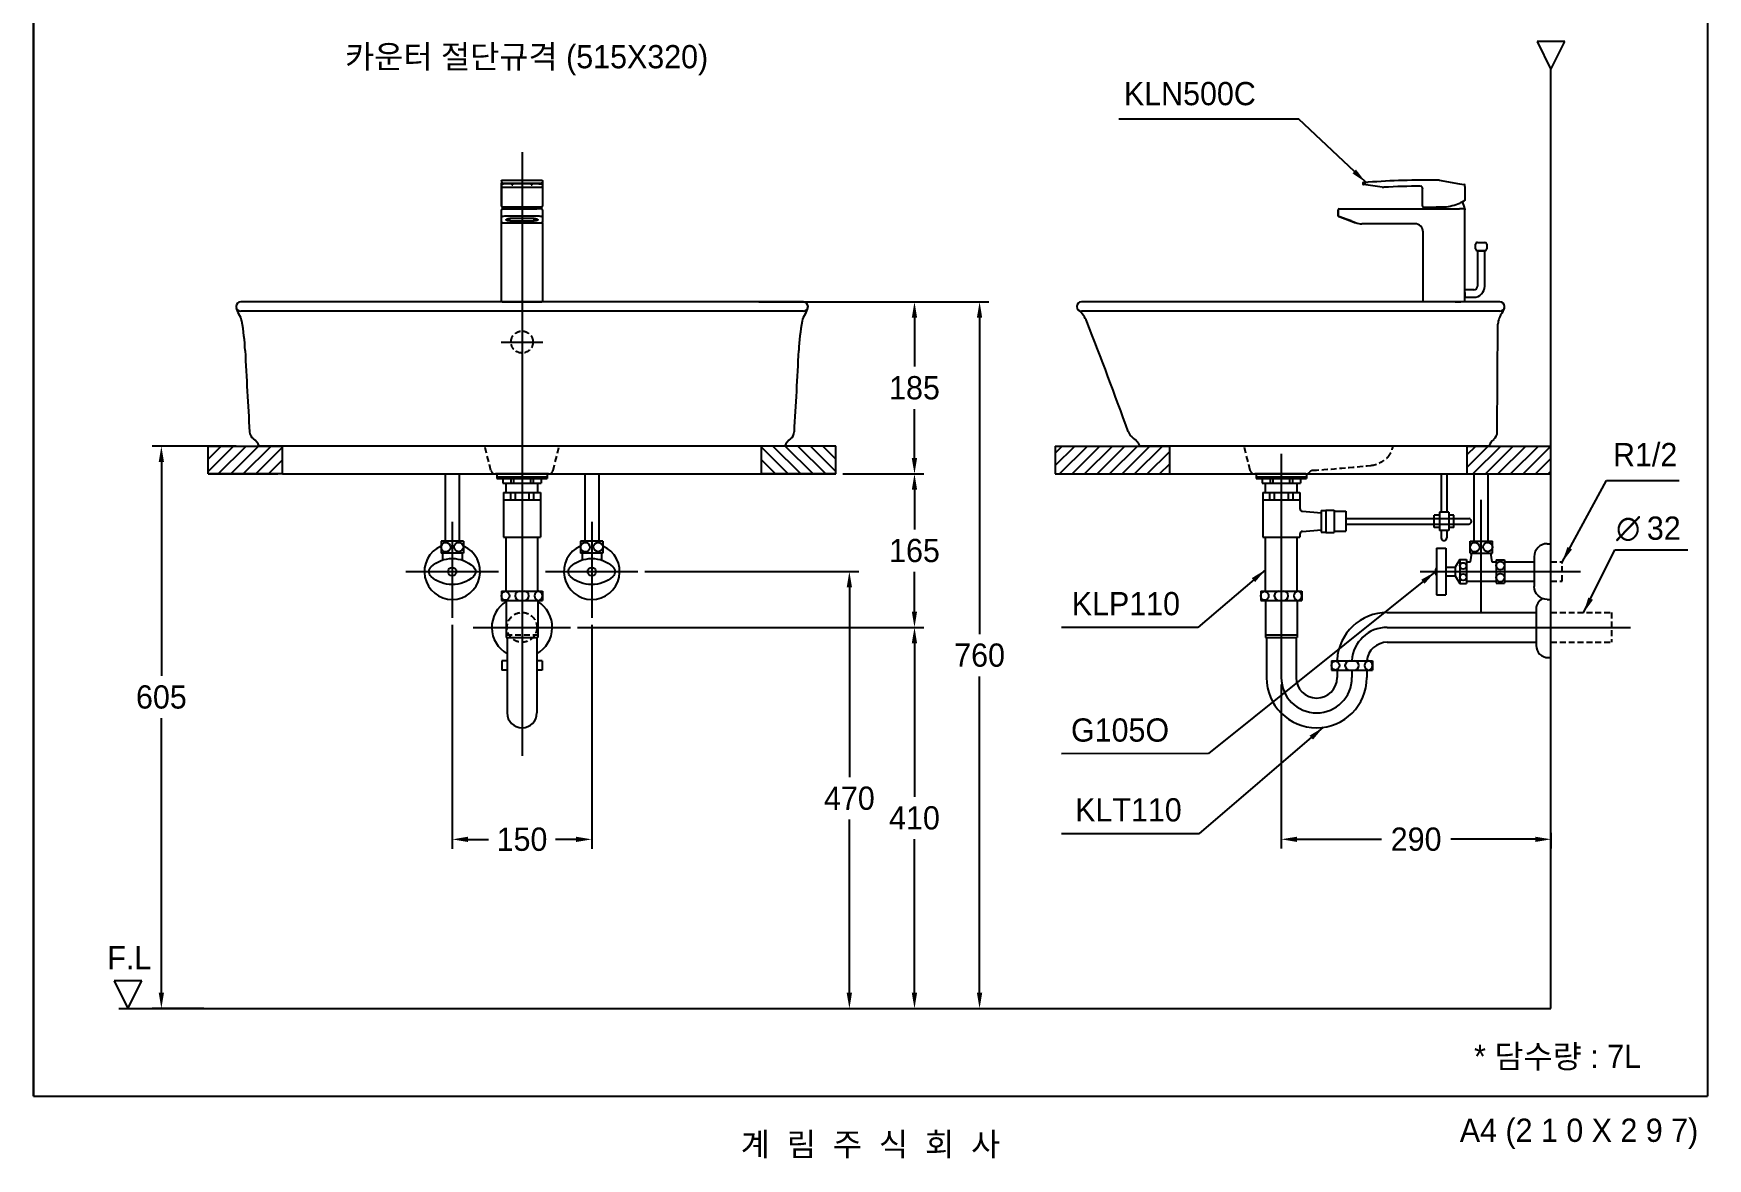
# Model space of a CAD drawing. Header units: millimetres. Extents: x 0 to 1800, y -67 to 2530.
# Drawn here: x 0 to 1800, y -67 to 1143 of the extents above; entities that cross this region are included whole.
import ezdxf
from ezdxf.enums import TextEntityAlignment as Align
from ezdxf.lldxf.tags import DXFTag

# ---------------------------------------------------------------- set-up
doc = ezdxf.new("R2010")
doc.units = ezdxf.units.MM
doc.linetypes.add('DASHED2', pattern=[9.525, 6.35, -3.175])
for name, color, linetype in [('TEXT', 7, 'Continuous'), ('내부선 및 부속', 4, 'Continuous'), ('도각라인', 7, 'Continuous'), ('외형선', 3, 'Continuous'), ('점선', 6, 'DASHED2'), ('중심선', 1, 'DASHED'), ('치수선', 7, 'Continuous')]:
    doc.layers.add(name, color=color, linetype=linetype)
doc.styles.add('140911', font='HBATANG.TTF', dxfattribs={"height": 23})
doc.styles.add('____', font='')
doc.styles.add('타이틀', font='H2GTRM.TTF', dxfattribs={"height": 25})
doc.styles.get('____').set_extended_font_data('굴림')
tags = doc.linetypes.add('DASHDOT', pattern=[70, 31, -13, 13, -13]).pattern_tags.tags
tags[10:11] = [DXFTag(74, 4), DXFTag(75, 0), DXFTag(340, '0'), DXFTag(46, 0.0), DXFTag(50, 0.0), DXFTag(44, 0.0), DXFTag(45, 0.0)]
tags[8:9] = [DXFTag(74, 4), DXFTag(75, 0), DXFTag(340, '0'), DXFTag(46, 0.0), DXFTag(50, 0.0), DXFTag(44, 0.0), DXFTag(45, 0.0)]
tags[6:7] = [DXFTag(74, 4), DXFTag(75, 0), DXFTag(340, '0'), DXFTag(46, 0.0), DXFTag(50, 0.0), DXFTag(44, 0.0), DXFTag(45, 0.0)]
tags[4:5] = [DXFTag(74, 4), DXFTag(75, 0), DXFTag(340, '0'), DXFTag(46, 0.0), DXFTag(50, 0.0), DXFTag(44, 0.0), DXFTag(45, 0.0)]
tags = doc.linetypes.add('DASHED', pattern=[25.72, 12.86, -12.86]).pattern_tags.tags
tags[6:7] = [DXFTag(74, 4), DXFTag(75, 0), DXFTag(340, '0'), DXFTag(46, 0.0), DXFTag(50, 0.0), DXFTag(44, 0.0), DXFTag(45, 0.0)]
tags[4:5] = [DXFTag(74, 4), DXFTag(75, 0), DXFTag(340, '0'), DXFTag(46, 0.0), DXFTag(50, 0.0), DXFTag(44, 0.0), DXFTag(45, 0.0)]
doc.dimstyles.new('MSADIM', dxfattribs={"dimtxt": 33, "dimasz": 17, "dimexe": 10, "dimexo": 7.5, "dimgap": 10, "dimtad": 0, "dimtih": 1, "dimtoh": 1, "dimdec": 0, "dimzin": 1, "dimdsep": 46, "dimtxsty": '____', "dimcen": 11.25, "dimadec": 0, "dimazin": 0, "dimtfac": 1, "dimtdec": 0, "dimtix": 1, "dimtmove": 0, "dimatfit": 3, "dimfxl": 1, "dimtolj": 1, "dimtzin": 1, "dimarcsym": 0})

# ---------------------------------------------------------------- blocks, each defined once
blk = doc.blocks.new('*D74')
at = {"layer": '치수선', "color": 0, "linetype": 'Continuous', "lineweight": -2, "transparency": 16777216}
for p, q in [((217.8, 699.3), (127.5, 699.3)), ((137.5, 682.3), (137.5, 452.1)), ((137.5, 111.3), (137.5, 406.5)), ((183.3, 94.3), (127.5, 94.3))]:
    blk.add_line(p, q, dxfattribs=at)
at = {"layer": '치수선', "color": 0, "linetype": 'Continuous', "transparency": 16777216}
for points in [[(134.7, 682.3), (140.3, 682.3), (137.5, 699.3)], [(134.7, 111.3), (140.3, 111.3), (137.5, 94.3)]]:
    blk.add_solid(points, dxfattribs=at)
at = {"layer": '치수선', "color": 0, "linetype": 'Continuous', "transparency": 16777216, "insert": (137.5, 429.3), "char_height": 25, "attachment_point": 5, "style": '____'}
blk.add_mtext('\\A1;605', dxfattribs=at)
blk = doc.blocks.new('*D75')
at = {"layer": '치수선', "color": 0, "linetype": 'Continuous', "lineweight": -2, "transparency": 16777216}
for p, q in [((779.9, 854.3), (957.3, 854.3)), ((947.3, 837.3), (947.3, 784.7)), ((947.3, 686.3), (947.3, 739)), ((870.3, 669.3), (957.3, 669.3))]:
    blk.add_line(p, q, dxfattribs=at)
at = {"layer": '치수선', "color": 0, "linetype": 'Continuous', "transparency": 16777216}
for points in [[(944.4, 837.3), (950.1, 837.3), (947.3, 854.3)], [(944.4, 686.3), (950.1, 686.3), (947.3, 669.3)]]:
    blk.add_solid(points, dxfattribs=at)
at = {"layer": '치수선', "color": 0, "linetype": 'Continuous', "transparency": 16777216, "insert": (947.3, 761.8), "char_height": 25, "attachment_point": 5, "style": '____'}
blk.add_mtext('\\A1;185', dxfattribs=at)
blk = doc.blocks.new('*D76')
at = {"layer": '치수선', "color": 0, "linetype": 'Continuous', "lineweight": -2, "transparency": 16777216}
for p, q in [((779.9, 854.3), (1027.3, 854.3)), ((1017.3, 837.3), (1017.3, 497.1)), ((1017.3, 111.3), (1017.3, 451.5)), ((954.8, 94.3), (1027.3, 94.3))]:
    blk.add_line(p, q, dxfattribs=at)
at = {"layer": '치수선', "color": 0, "linetype": 'Continuous', "transparency": 16777216}
for points in [[(1014.4, 837.3), (1020.1, 837.3), (1017.3, 854.3)], [(1014.4, 111.3), (1020.1, 111.3), (1017.3, 94.3)]]:
    blk.add_solid(points, dxfattribs=at)
at = {"layer": '치수선', "color": 0, "linetype": 'Continuous', "transparency": 16777216, "insert": (1017.3, 474.3), "char_height": 25, "attachment_point": 5, "style": '____'}
blk.add_mtext('\\A1;760', dxfattribs=at)
blk = doc.blocks.new('*D77')
at = {"layer": '치수선', "color": 0, "linetype": 'Continuous', "lineweight": -2, "transparency": 16777216}
for p, q in [((870.3, 669.3), (957.3, 669.3)), ((947.3, 652.3), (947.3, 609.7)), ((947.3, 521.3), (947.3, 564)), ((584.8, 504.3), (957.3, 504.3))]:
    blk.add_line(p, q, dxfattribs=at)
at = {"layer": '치수선', "color": 0, "linetype": 'Continuous', "transparency": 16777216}
for points in [[(944.4, 652.3), (950.1, 652.3), (947.3, 669.3)], [(944.4, 521.3), (950.1, 521.3), (947.3, 504.3)]]:
    blk.add_solid(points, dxfattribs=at)
at = {"layer": '치수선', "color": 0, "linetype": 'Continuous', "transparency": 16777216, "insert": (947.3, 586.8), "char_height": 25, "attachment_point": 5, "style": '____'}
blk.add_mtext('\\A1;165', dxfattribs=at)
blk = doc.blocks.new('*D78')
at = {"layer": '치수선', "color": 0, "linetype": 'Continuous', "lineweight": -2, "transparency": 16777216}
for p, q in [((584.8, 504.3), (957.3, 504.3)), ((947.3, 487.3), (947.3, 322.2)), ((947.3, 111.3), (947.3, 276.5)), ((888.8, 94.3), (957.3, 94.3))]:
    blk.add_line(p, q, dxfattribs=at)
at = {"layer": '치수선', "color": 0, "linetype": 'Continuous', "transparency": 16777216}
for points in [[(944.4, 487.3), (950.1, 487.3), (947.3, 504.3)], [(944.4, 111.3), (950.1, 111.3), (947.3, 94.3)]]:
    blk.add_solid(points, dxfattribs=at)
at = {"layer": '치수선', "color": 0, "linetype": 'Continuous', "transparency": 16777216, "insert": (947.3, 299.3), "char_height": 25, "attachment_point": 5, "style": '____'}
blk.add_mtext('\\A1;410', dxfattribs=at)
blk = doc.blocks.new('*D79')
at = {"layer": '치수선', "color": 0, "linetype": 'Continuous', "lineweight": -2, "transparency": 16777216}
for p, q in [((657.5, 564.3), (887.3, 564.3)), ((877.3, 547.3), (877.3, 343.3)), ((877.3, 111.3), (877.3, 297.6)), ((792.4, 94.3), (887.3, 94.3))]:
    blk.add_line(p, q, dxfattribs=at)
at = {"layer": '치수선', "color": 0, "linetype": 'Continuous', "transparency": 16777216}
for points in [[(874.4, 547.3), (880.1, 547.3), (877.3, 564.3)], [(874.4, 111.3), (880.1, 111.3), (877.3, 94.3)]]:
    blk.add_solid(points, dxfattribs=at)
at = {"layer": '치수선', "color": 0, "linetype": 'Continuous', "transparency": 16777216, "insert": (877.3, 320.4), "char_height": 25, "attachment_point": 5, "style": '____'}
blk.add_mtext('\\A1;470', dxfattribs=at)
blk = doc.blocks.new('*D80')
at = {"layer": '치수선', "color": 0, "linetype": 'Continuous', "lineweight": -2, "transparency": 16777216}
for p, q in [((450.3, 507.2), (450.3, 266.3)), ((600.3, 507.2), (600.3, 266.3)), ((467.3, 276.3), (489.3, 276.3)), ((583.3, 276.3), (561.2, 276.3))]:
    blk.add_line(p, q, dxfattribs=at)
at = {"layer": '치수선', "color": 0, "linetype": 'Continuous', "transparency": 16777216}
for points in [[(467.3, 279.2), (467.3, 273.5), (450.3, 276.3)], [(583.3, 279.2), (583.3, 273.5), (600.3, 276.3)]]:
    blk.add_solid(points, dxfattribs=at)
at = {"layer": '치수선', "color": 0, "linetype": 'Continuous', "transparency": 16777216, "insert": (525.3, 276.3), "char_height": 25, "attachment_point": 5, "style": '____'}
blk.add_mtext('\\A1;150', dxfattribs=at)
blk = doc.blocks.new('*D81')
at = {"layer": '치수선', "color": 0, "linetype": 'Continuous', "lineweight": -2, "transparency": 16777216}
for p, q in [((1341.7, 442.8), (1341.7, 266.4)), ((1358.7, 276.4), (1449.4, 276.4)), ((1614.7, 276.4), (1524, 276.4)), ((1631.7, 283.3), (1631.7, 266.4))]:
    blk.add_line(p, q, dxfattribs=at)
at = {"layer": '치수선', "color": 0, "linetype": 'Continuous', "transparency": 16777216}
for points in [[(1358.7, 279.2), (1358.7, 273.5), (1341.7, 276.4)], [(1614.7, 279.2), (1614.7, 273.5), (1631.7, 276.4)]]:
    blk.add_solid(points, dxfattribs=at)
at = {"layer": '치수선', "color": 0, "linetype": 'Continuous', "transparency": 16777216, "insert": (1486.7, 276.4), "char_height": 25, "attachment_point": 5, "style": '____'}
blk.add_mtext('\\A1;290', dxfattribs=at)
blk = doc.blocks.new('5123')
at = {"layer": '내부선 및 부속', "linetype": 'Continuous'}
for p, q in [((10597.1, -5876.7), (10677.1, -5876.7)), ((10597.1, -5906.7), (10597.1, -5876.7)), ((10677.1, -5906.7), (10677.1, -5876.7)), ((10597.1, -5906.7), (10672.1, -5906.7)), ((10677.1, -5906.7), (10597.1, -5906.7)), ((10634.6, -5906.7), (10672.1, -5906.7))]:
    blk.add_line(p, q, dxfattribs=at)
at = {"layer": '점선', "linetype": 'Continuous'}
for p, q in [((10597.1, -5877.2), (10597.6, -5876.7)), ((10597.1, -5890.7), (10611, -5876.7)), ((10597.1, -5904.1), (10624.5, -5876.7)), ((10608, -5906.7), (10638, -5876.7)), ((10621.4, -5906.7), (10651.4, -5876.7)), ((10634.9, -5906.7), (10664.9, -5876.7)), ((10648.4, -5906.7), (10677.1, -5878)), ((10661.9, -5906.7), (10677.1, -5891.5))]:
    blk.add_line(p, q, dxfattribs=at)
blk = doc.blocks.new('351')
at = {"layer": '내부선 및 부속', "linetype": 'Continuous'}
for p, q in [((11272.1, -5876.7), (11192.1, -5876.7)), ((11192.1, -5906.7), (11192.1, -5876.7)), ((11272.1, -5906.7), (11272.1, -5876.7)), ((11234.6, -5906.7), (11192.1, -5906.7)), ((11272.1, -5906.7), (11192.1, -5906.7)), ((11192.1, -5906.7), (11272.1, -5906.7))]:
    blk.add_line(p, q, dxfattribs=at)
at = {"layer": '점선', "linetype": 'Continuous'}
for p, q in [((11220.8, -5906.7), (11192.1, -5878)), ((11234.3, -5906.7), (11204.3, -5876.7)), ((11247.7, -5906.7), (11217.7, -5876.7)), ((11261.2, -5906.7), (11231.2, -5876.7)), ((11272.1, -5904.1), (11244.7, -5876.7)), ((11272.1, -5890.7), (11258.1, -5876.7)), ((11272.1, -5877.2), (11271.6, -5876.7)), ((11207.3, -5906.7), (11192.1, -5891.5))]:
    blk.add_line(p, q, dxfattribs=at)
blk = doc.blocks.new('11111')
at = {"layer": '내부선 및 부속', "linetype": 'Continuous'}
for p, q in [((11506, -5876.7), (11629, -5876.7)), ((11506, -5876.7), (11506, -5906.7)), ((11629, -5906.7), (11629, -5876.7)), ((11506, -5906.7), (11629, -5906.7))]:
    blk.add_line(p, q, dxfattribs=at)
at = {"layer": '점선', "linetype": 'Continuous'}
for p, q in [((11506, -5884.3), (11513.5, -5876.7)), ((11506, -5897.7), (11527, -5876.7)), ((11510.5, -5906.7), (11540.5, -5876.7)), ((11524, -5906.7), (11554, -5876.7)), ((11537.4, -5906.7), (11567.4, -5876.7)), ((11550.9, -5906.7), (11580.9, -5876.7)), ((11564.4, -5906.7), (11594.4, -5876.7)), ((11577.8, -5906.7), (11607.8, -5876.7)), ((11591.3, -5906.7), (11621.3, -5876.7)), ((11604.8, -5906.7), (11629, -5882.5)), ((11618.2, -5906.7), (11629, -5896))]:
    blk.add_line(p, q, dxfattribs=at)
blk = doc.blocks.new('512311')
at = {"layer": '내부선 및 부속', "linetype": 'Continuous'}
for p, q in [((11951, -5906.7), (11951, -5876.7)), ((11951, -5876.7), (12041, -5876.7)), ((11951, -5906.7), (12041, -5906.7))]:
    blk.add_line(p, q, dxfattribs=at)
at = {"layer": '점선', "linetype": 'Continuous'}
for p, q in [((11951, -5899.3), (11973.5, -5876.7)), ((11951, -5885.8), (11960.1, -5876.7)), ((11957, -5906.7), (11987, -5876.7)), ((11970.5, -5906.7), (12000.5, -5876.7)), ((11983.9, -5906.7), (12013.9, -5876.7)), ((11997.4, -5906.7), (12027.4, -5876.7)), ((12010.9, -5906.7), (12040.9, -5876.7)), ((12024.4, -5906.7), (12041, -5890.1)), ((12037.8, -5906.7), (12041, -5903.6))]:
    blk.add_line(p, q, dxfattribs=at)

msp = doc.modelspace()

# ---------------------------------------------------------------- linework, layer by layer
msp.add_line((1546.2, 618.3), (1546.2, 618.3))
at = {"layer": '내부선 및 부속', "linetype": 'Continuous'}
for p, q in [((503.3, 984.3), (503.3, 982)), ((503.3, 984.3), (503.3, 984.2)), ((503.3, 984.2), (503.3, 980.3)), ((503.3, 980.8), (503.3, 982)), ((503.3, 978.7), (503.3, 980.8)), ((503.3, 980.3), (503.3, 979.5)), ((503.3, 980), (503.3, 978.7)), ((503.3, 957.3), (503.3, 979.9)), ((503.3, 978.3), (503.3, 979.5)), ((503.3, 978.7), (503.3, 978.7)), ((503.3, 978.3), (503.3, 961.4)), ((504.3, 985.3), (546.3, 985.3)), ((504.3, 977.7), (546.3, 977.7)), ((541.3, 981.7), (509.3, 981.7)), ((509.3, 981.7), (509.3, 981.5)), ((509.3, 981.5), (541.3, 981.5)), ((515.3, 981.1), (514.3, 981.1)), ((514.3, 981.1), (514.3, 980.5)), ((514.3, 980.5), (514.3, 980.2)), ((514.3, 980.2), (515.3, 980.2)), ((515.3, 980.2), (515.3, 981.1)), ((515.3, 980.5), (515.3, 981.1)), ((515.3, 980.2), (515.3, 980.5)), ((535.3, 981.1), (535.3, 980.5)), ((536.3, 981.1), (535.3, 981.1)), ((535.3, 980.5), (535.3, 980.2)), ((535.3, 980.2), (536.3, 980.2)), ((536.3, 980.2), (535.3, 980.2)), ((536.3, 980.5), (536.3, 981.1)), ((536.3, 980.2), (536.3, 981.1)), ((536.3, 980.2), (536.3, 980.5)), ((536.3, 980.2), (536.3, 980.2)), ((541.3, 981.5), (541.3, 981.7)), ((546.3, 977.7), (546.3, 977.7)), ((547.3, 984.3), (547.3, 982)), ((547.3, 982), (547.3, 980.8)), ((547.3, 980.8), (547.3, 978.7)), ((547.3, 980), (547.3, 979.9)), ((547.3, 979.9), (547.3, 957.3)), ((547.3, 978.7), (547.3, 978.7)), ((1429.2, 981.5), (1429.2, 981.7)), ((1429.2, 981.7), (1429.2, 981.5)), ((1435, 979.8), (1430, 980.5)), ((1450.1, 977.7), (1435, 979.8)), ((1493.7, 957.3), (1493.7, 975.9)), ((1511.6, 985.2), (1533.3, 981.3)), ((1533.3, 981.3), (1538.3, 980.5)), ((1539.2, 979.5), (1539.2, 979.3)), ((1539.2, 978.3), (1539.2, 979.3)), ((1539.2, 978.3), (1539.2, 963.9)), ((503.3, 961.4), (503.3, 957.3)), ((504.7, 956.3), (504.3, 956.3)), ((504.3, 954.3), (509.3, 954.3)), ((545.8, 956.3), (504.7, 956.3)), ((509.3, 954.3), (541.3, 954.3)), ((546.3, 954.3), (541.3, 954.3)), ((546.3, 956.3), (545.8, 956.3)), ((1403.9, 954.3), (1408.9, 954.3)), ((1408.9, 954.3), (1533.2, 954.3)), ((1494.7, 956.3), (1508.1, 956.3)), ((1495.2, 956.3), (1499.6, 956.3)), ((1510.2, 956.3), (1508.1, 956.3)), ((1517.2, 956.3), (1510.2, 956.3)), ((1538.2, 954.3), (1533.2, 954.3)), ((1538.2, 954.3), (1539.2, 954.3)), ((1539.2, 954.3), (1539.2, 953.3)), ((503.3, 945.2), (503.3, 953.3)), ((503.3, 854.3), (503.3, 953.3)), ((503.3, 940.5), (503.3, 945.2)), ((503.3, 939.3), (503.3, 940.5)), ((503.3, 854.3), (503.3, 939.3)), ((504.3, 939.5), (546.3, 939.5)), ((509.3, 947), (541.3, 947)), ((538.3, 944), (512.3, 944)), ((512.3, 941.3), (512.3, 944)), ((512.3, 941.3), (538.3, 941.3)), ((538.3, 941.3), (538.3, 944)), ((547.3, 953.3), (547.3, 945.2)), ((547.3, 945.2), (547.3, 940.5)), ((547.3, 939.3), (547.3, 940.5)), ((547.3, 939.3), (547.3, 939.3)), ((547.3, 939.3), (547.3, 854.3)), ((1402.9, 947), (1402.9, 953.3)), ((1402.9, 953.3), (1402.9, 947)), ((1408.6, 944.2), (1403.6, 946.1)), ((1403.6, 946.1), (1408.6, 944.2)), ((1408.6, 944.2), (1421.6, 939.5)), ((1421.6, 939.5), (1408.6, 944.2)), ((1409.2, 944), (1416.7, 941.3)), ((1416.7, 941.3), (1409.2, 944)), ((1485.2, 938.3), (1428.4, 938.3)), ((1539.2, 854.3), (1539.2, 953.3)), ((1494.2, 854.3), (1494.2, 929.3)), ((1552.6, 918.3), (1560.7, 918.3)), ((1550.6, 911.2), (1550.6, 916.3)), ((1556.6, 909.3), (1552.5, 909.3)), ((1552.6, 909.3), (1552.6, 871.3)), ((1552.6, 909.3), (1560.6, 909.3)), ((1558.9, 909.3), (1554.2, 909.3)), ((1560.6, 909.3), (1556.6, 909.3)), ((1560.7, 909.3), (1556.6, 909.3)), ((1560.6, 871.3), (1560.6, 909.3)), ((1562.6, 916.4), (1562.6, 911.2)), ((1539.2, 886.3), (1539.2, 891.3)), ((1539.2, 864.3), (1539.2, 886.3)), ((1548.6, 867.3), (1539.2, 867.3)), ((1539.2, 864.3), (1539.2, 859.3)), ((503.8, 854.3), (546.7, 854.3)), ((1539.2, 854.3), (1494.2, 854.3)), ((1528.6, 854.3), (1531.6, 854.3)), ((1528.6, 854.3), (1534.6, 854.3)), ((1539.2, 859.3), (1548.6, 859.3)), ((267.8, 669.3), (782.8, 669.3)), ((442.8, 669.3), (442.8, 597.1)), ((457.8, 669.3), (457.8, 597.1)), ((498.3, 669.3), (498.3, 664.3)), ((498.3, 666.3), (552.3, 666.3)), ((552.3, 669.3), (552.3, 664.3)), ((592.8, 669.3), (592.8, 597.1)), ((607.8, 669.3), (607.8, 597.1)), ((1221.7, 669.3), (1541.7, 669.3)), ((1314.7, 669.3), (1314.7, 664.3)), ((1314.7, 666.3), (1368.7, 666.3)), ((1368.7, 669.3), (1368.7, 664.3)), ((1513.7, 669.3), (1513.7, 628.3)), ((1519.7, 669.3), (1519.7, 628.3)), ((1549.2, 597.1), (1549.2, 669.3)), ((1564.2, 597.1), (1564.2, 669.3)), ((498.3, 664.3), (552.3, 664.3)), ((504.8, 664.3), (504.8, 659.3)), ((504.8, 659.3), (545.8, 659.3)), ((505.3, 649.3), (505.3, 601.3)), ((505.3, 649.3), (545.3, 649.3)), ((508.3, 649.3), (508.3, 659.3)), ((512.8, 649.3), (512.8, 641.3)), ((513.3, 664.3), (513.3, 659.3)), ((516.3, 664.3), (516.3, 659.3)), ((517.8, 649.3), (517.8, 641.3)), ((532.8, 649.3), (532.8, 641.3)), ((534.3, 664.3), (534.3, 659.3)), ((537.3, 664.3), (537.3, 659.3)), ((537.8, 649.3), (537.8, 641.3)), ((542.3, 649.3), (542.3, 659.3)), ((545.3, 649.3), (545.3, 604.6)), ((545.8, 664.3), (545.8, 659.3)), ((1314.7, 664.3), (1368.7, 664.3)), ((1321.2, 664.3), (1321.2, 659.3)), ((1321.2, 659.3), (1362.2, 659.3)), ((1321.7, 649.3), (1321.7, 601.3)), ((1321.7, 649.3), (1361.7, 649.3)), ((1324.7, 649.3), (1324.7, 659.3)), ((1329.2, 649.3), (1329.2, 641.3)), ((1329.7, 664.3), (1329.7, 659.3)), ((1332.7, 664.3), (1332.7, 659.3)), ((1334.2, 649.3), (1334.2, 641.3)), ((1349.2, 649.3), (1349.2, 641.3)), ((1350.7, 664.3), (1350.7, 659.3)), ((1353.7, 664.3), (1353.7, 659.3)), ((1354.2, 649.3), (1354.2, 641.3)), ((1358.7, 649.3), (1358.7, 659.3)), ((1361.7, 649.3), (1361.7, 632.1)), ((1362.2, 664.3), (1362.2, 659.3)), ((505.3, 641.3), (545.3, 641.3)), ((1321.7, 641.3), (1361.7, 641.3)), ((1389.7, 630.3), (1389.7, 606.3)), ((1389.7, 630.3), (1398.7, 630.3)), ((1398.7, 630.3), (1398.7, 606.3)), ((1364.4, 629.1), (1384.7, 627.3)), ((1384.7, 629.8), (1384.7, 606.8)), ((1384.7, 629.8), (1389.7, 629.8)), ((1398.7, 629.1), (1411.2, 629.1)), ((1411.2, 629.1), (1411.2, 607.6)), ((1411.2, 621.3), (1543.2, 621.3)), ((1411.2, 615.3), (1543.2, 615.3)), ((1506.2, 611.8), (1506.2, 624.8)), ((1511.7, 624.8), (1506.2, 624.8)), ((1521.7, 628.3), (1511.7, 628.3)), ((1511.7, 628.3), (1511.7, 608.3)), ((1521.7, 628.3), (1521.7, 608.3)), ((1527.2, 624.8), (1521.7, 624.8)), ((1527.2, 611.8), (1527.2, 624.8)), ((438.3, 597.1), (438.3, 584.1)), ((462.3, 597.1), (438.3, 597.1)), ((462.3, 597.1), (462.3, 584.1)), ((505.3, 601.3), (545.3, 601.3)), ((508.3, 543.3), (508.3, 601.3)), ((542.3, 543.3), (542.3, 601.3)), ((545.3, 604.6), (545.3, 601.3)), ((588.3, 597.1), (588.3, 584.1)), ((612.3, 597.1), (588.3, 597.1)), ((612.3, 597.1), (612.3, 584.1)), ((1321.7, 601.3), (1361.7, 601.3)), ((1324.7, 543.3), (1324.7, 601.3)), ((1358.7, 543.3), (1358.7, 601.3)), ((1361.7, 604.6), (1361.7, 601.3)), ((1364.4, 607.5), (1384.7, 609.3)), ((1384.7, 606.8), (1389.7, 606.8)), ((1389.7, 606.3), (1398.7, 606.3)), ((1398.7, 607.6), (1411.2, 607.6)), ((1511.7, 611.8), (1506.2, 611.8)), ((1521.7, 608.3), (1511.7, 608.3)), ((1513.7, 608.3), (1513.7, 600.6)), ((1516.7, 597.6), (1516.7, 597.6)), ((1519.7, 608.3), (1519.7, 600.6)), ((1527.2, 611.8), (1521.7, 611.8)), ((1544.7, 597.1), (1568.7, 597.1)), ((1544.7, 584.1), (1544.7, 597.1)), ((1568.7, 584.1), (1568.7, 597.1)), ((1627.7, 594.3), (1631.7, 594.3)), ((462.3, 584.1), (438.3, 584.1)), ((439.8, 584.1), (439.8, 576.6)), ((460.8, 584.1), (460.8, 576.6)), ((612.3, 584.1), (588.3, 584.1)), ((589.8, 584.1), (589.8, 576.6)), ((610.8, 584.1), (610.8, 576.6)), ((1508.7, 589.3), (1508.7, 539.3)), ((1508.7, 589.3), (1518.7, 589.3)), ((1518.7, 589.3), (1518.7, 539.3)), ((1533.7, 577.3), (1528.7, 569.1)), ((1533.7, 577.3), (1540.7, 577.3)), ((1533.7, 577.3), (1533.7, 551.3)), ((1540.7, 577.3), (1540.7, 551.3)), ((1544.7, 584.1), (1568.7, 584.1)), ((1545.2, 574.6), (1546.7, 584.1)), ((1566.7, 584.1), (1568.2, 574.6)), ((1572.7, 576.8), (1572.7, 551.8)), ((1572.7, 576.8), (1581.7, 576.8)), ((1581.7, 576.8), (1581.7, 551.8)), ((1613.7, 580.3), (1613.7, 548.3)), ((1518.7, 569.1), (1528.7, 569.1)), ((1518.7, 559.6), (1528.7, 559.6)), ((1528.7, 569.1), (1528.7, 559.6)), ((1528.7, 559.6), (1533.7, 551.3)), ((1540.7, 574.6), (1545.2, 574.6)), ((1568.2, 574.6), (1572.7, 574.6)), ((1581.7, 574.6), (1613.7, 574.6)), ((503.3, 543.3), (547.3, 543.3)), ((503.3, 543.3), (503.3, 533.3)), ((547.3, 543.3), (547.3, 533.3)), ((1319.7, 543.3), (1363.7, 543.3)), ((1319.7, 543.3), (1319.7, 533.3)), ((1363.7, 543.3), (1363.7, 533.3)), ((1533.7, 551.3), (1540.7, 551.3)), ((1540.7, 554.1), (1572.7, 554.1)), ((1572.7, 551.8), (1581.7, 551.8)), ((1581.7, 554.1), (1613.7, 554.1)), ((503.3, 533.3), (547.3, 533.3)), ((508.3, 533.3), (508.3, 493.3)), ((542.3, 533.3), (542.3, 493.3)), ((1319.7, 533.3), (1363.7, 533.3)), ((1324.7, 533.3), (1324.7, 493.3)), ((1358.7, 533.3), (1358.7, 493.3)), ((1508.7, 539.3), (1518.7, 539.3)), ((1615.7, 523.8), (1615.7, 488.3)), ((1627.7, 534.3), (1631.7, 534.3)), ((1455.6, 520.3), (1615.7, 520.3)), ((508.3, 493.3), (542.3, 493.3)), ((509.3, 493.3), (509.3, 412.3)), ((541.3, 493.3), (541.3, 412.3)), ((1324.7, 496.3), (1358.7, 496.3)), ((1324.7, 493.3), (1358.7, 493.3)), ((1325.7, 493.3), (1325.7, 450.3)), ((1357.7, 493.3), (1357.7, 450.3)), ((1455.6, 488.3), (1615.7, 488.3)), ((1615.7, 488.3), (1615.7, 484.8)), ((503.5, 468.3), (503.5, 458.3)), ((509.3, 468.3), (503.5, 468.3)), ((547, 468.3), (541.3, 468.3)), ((547, 468.3), (547, 458.3)), ((1395.7, 468.3), (1439.7, 468.3)), ((1395.7, 468.3), (1395.7, 458.3)), ((1401.7, 468.3), (1401.7, 469.4)), ((1439.7, 468.3), (1439.7, 458.3)), ((1628.7, 471.8), (1631.7, 471.8)), ((509.3, 458.3), (503.5, 458.3)), ((547, 458.3), (541.3, 458.3)), ((1395.7, 458.3), (1439.7, 458.3)), ((1401.7, 458.3), (1401.7, 450.3)), ((1433.7, 458.3), (1433.7, 450.3))]:
    msp.add_line(p, q, dxfattribs=at)
at = {"layer": '내부선 및 부속', "linetype": 'Continuous', "flags": 128}
for points in [[(427.5, 569.5, -0.388889), (473, 569.5)], [(577.5, 569.5, -0.388889), (623, 569.5)], [(427.5, 559.1, -0.44), (427.5, 569.5)], [(473, 559.1, -0.388889), (427.5, 559.1)], [(473, 569.5, -0.44), (473, 559.1)], [(577.5, 559.1, -0.44), (577.5, 569.5)], [(623, 559.1, -0.388889), (577.5, 559.1)], [(623, 569.5, -0.44), (623, 559.1)], [(507.5, 533.4, -0.859727), (507.5, 543.2)], [(507.5, 543.2, -0.859727), (507.5, 533.4)], [(1323.9, 533.4, -0.859727), (1323.9, 543.2)], [(1323.9, 543.2, -0.859727), (1323.9, 533.4)], [(1627.7, 534.3, -0.414214), (1613.7, 548.3)], [(1399.9, 458.4, -0.859727), (1399.9, 468.2)], [(1399.9, 468.2, -0.859727), (1399.9, 458.4)]]:
    msp.add_lwpolyline(points, format="xyb", dxfattribs=at)
at = {"layer": '내부선 및 부속', "linetype": 'Continuous'}
for centre, radius in [((443.3, 590.5), 5), ((457.2, 590.7), 5), ((593.3, 590.5), 5), ((607.2, 590.7), 5), ((1549.7, 590.5), 5), ((1563.7, 590.7), 5), ((450.3, 564.3), 4.5), ((600.3, 564.3), 4.5), ((1537.2, 570.3), 3.5), ((1537.2, 558.3), 3.5), ((1577.2, 570.8), 4.5), ((1577.2, 557.8), 4.5)]:
    msp.add_circle(centre, radius, dxfattribs=at)
for centre, radius, start, end in [((546.3, 978.7), 1, 270, 0), ((1430.2, 981.5), 1, 202.1993, 262.1993), ((1430.2, 981.5), 1, 202.1993, 262.1993), ((1430.2, 981.5), 1, 202.1993, 262.1993), ((1430.2, 981.5), 1, 202.1993, 262.1993), ((1502.9, -14.7), 1000, 89.5936, 93.8863), ((1451.5, 987.7), 10, 262.1993, 272.9349), ((1502.9, -14.7), 993.6, 90.6538, 92.9349), ((1490.4, 975.8), 3.34, 2.007, 69.3544), ((1509.9, 975.3), 10, 80, 89.5936), ((504.3, 957.3), 1, 180, 270), ((504.3, 953.3), 1, 90, 180), ((504.3, 953.3), 1, 90, 180), ((532.9, 949.2), 27.6, 165.1842, 169.4357), ((518.6, 949.2), 27.6, 10.5643, 14.8158), ((546.3, 957.3), 1, 270, 0), ((546.3, 953.3), 1, 0, 90), ((1403.9, 953.3), 1, 90, 180), ((1403.9, 953.3), 1, 90, 180), ((1494.7, 957.3), 1, 180, 270), ((1526.3, 949.2), 27.6, 165.1842, 169.4357), ((1511.6, 1011.9), 55.8, 275.72, 293.156), ((1512, 949.2), 27.6, 10.5643, 27.3016), ((1428.4, 958.3), 20, 250, 270), ((1428.4, 958.3), 20, 250, 270), ((1485.2, 929.3), 9, 0, 90), ((1552.6, 916.3), 2, 90, 180), ((1560.7, 916.4), 1.92, 0, 90), ((1552.5, 911.2), 1.92, 180, 270), ((1560.7, 911.2), 1.92, 270, 0), ((1548.6, 871.3), 4, 270, 0), ((1548.6, 871.3), 12, 270, 0), ((1364.7, 632.1), 3, 180, 265.0303), ((1543.2, 618.3), 3, 270, 90), ((1364.7, 604.6), 3, 94.9697, 180), ((1516.7, 600.6), 3, 180, 270), ((1516.7, 600.6), 3, 270, 0), ((1627.7, 580.3), 14, 90, 180), ((450.3, 564.3), 30, 113.5781, 66.4217), ((600.3, 564.3), 30, 113.5781, 66.4217), ((1515.1, 564.3), 7.84, 144.9654, 215.0346), ((522.8, 538.3), 5, 90, 270), ((527.8, 538.3), 5, 270, 90), ((543.8, 538.3), 5, 98.6269, 261.3731), ((542.3, 538.3), 5, 278.6269, 81.3731), ((1339.2, 538.3), 5, 90, 270), ((1344.2, 538.3), 5, 270, 90), ((1360.2, 538.3), 5, 98.6269, 261.3731), ((1358.7, 538.3), 5, 278.6269, 81.3731), ((525.3, 504.3), 32.5, 121.5389, 240.5076), ((525.3, 504.3), 32.5, 299.4924, 58.4611), ((1628.7, 523.8), 13, 118.0816, 180), ((1455.6, 466.3), 54, 90, 176.6714), ((1455.6, 466.3), 22, 90, 174.7841), ((1415.2, 463.3), 5, 90, 270), ((1420.2, 463.3), 5, 270, 90), ((1436.2, 463.3), 5, 98.6269, 261.3731), ((1434.7, 463.3), 5, 278.6269, 81.3731), ((1628.7, 484.8), 13, 180, 270), ((1379.7, 450.3), 54, 180, 0), ((1379.7, 450.3), 22, 180, 0), ((525.3, 412.3), 16, 180, 0)]:
    msp.add_arc(centre, radius, start, end, dxfattribs=at)
for points, knots in [([(503.3, 984.5), (503.3, 984.5), (503.3, 984.6), (503.3, 984.8), (503.5, 985), (503.7, 985.2), (504, 985.3), (504.1, 985.3), (504.2, 985.3)], [0, 0, 0, 0, 0.097046, 0.215477, 0.366984, 0.6013, 0.806128, 1, 1, 1, 1]), ([(509.3, 981.7), (508.8, 981.7), (508.1, 981.7), (507.3, 981.7), (506.6, 981.7), (506, 981.7), (505.3, 981.8), (504.7, 981.8), (504.2, 981.9), (504, 981.9), (503.9, 981.9), (503.7, 981.9), (503.4, 982), (503.3, 982), (503.3, 982)], [0, 0, 0, 0, 0.142857, 0.214286, 0.285714, 0.357143, 0.428571, 0.571429, 0.642857, 0.678571, 0.696429, 0.714286, 0.857143, 1, 1, 1, 1]), ([(503.3, 980.8), (503.3, 980.9), (503.7, 981.1), (505.4, 981.4), (507.5, 981.5), (508.8, 981.5), (509.3, 981.5)], [0, 0, 0, 0, 0.285714, 0.571429, 0.857143, 1, 1, 1, 1]), ([(547.1, 982), (547.1, 982), (547, 981.9), (546.7, 981.9), (546, 981.8), (545.2, 981.8), (544.5, 981.7), (543.7, 981.7), (542.6, 981.7), (541.7, 981.7), (541.3, 981.7)], [0, 0, 0, 0, 0.022938, 0.185782, 0.348626, 0.511469, 0.592891, 0.674313, 0.837156, 1, 1, 1, 1]), ([(541.3, 981.5), (542.1, 981.5), (543.9, 981.4), (546.1, 981.2), (546.9, 981.1), (547.1, 980.9), (547.1, 980.9)], [0, 0, 0, 0, 0.32589, 0.651781, 0.977671, 1, 1, 1, 1]), ([(546.3, 985.3), (546.3, 985.3), (546.4, 985.4), (546.6, 985.3), (546.8, 985.2), (547, 985), (547.1, 984.8), (547.2, 984.7), (547.2, 984.5), (547.2, 984.5), (547.2, 984.4), (547.2, 984.4)], [0, 0, 0, 0, 0.020818, 0.239105, 0.419032, 0.574027, 0.708164, 0.821662, 0.913084, 0.980269, 1, 1, 1, 1]), ([(1430.1, 982.7), (1429.9, 982.7), (1429.7, 982.6), (1429.5, 982.4), (1429.3, 982.3), (1429.2, 982), (1429.2, 981.8), (1429.2, 981.7)], [0, 0, 0, 0, 0.285714, 0.428571, 0.571429, 0.785714, 1, 1, 1, 1]), ([(1430.1, 982.7), (1430.1, 982.7), (1430.2, 982.7), (1430.5, 982.7), (1430.9, 982.7), (1431.3, 982.8), (1432, 982.8), (1432.9, 982.9), (1434, 983), (1434.7, 983), (1435.1, 983)], [0, 0, 0, 0, 0.142857, 0.285714, 0.357143, 0.428571, 0.571429, 0.714286, 0.857143, 1, 1, 1, 1]), ([(1538.5, 963), (1538.5, 963), (1538.4, 962.9), (1538.2, 962.8), (1537.8, 962.6), (1537.5, 962.4), (1537.1, 962.2), (1536.7, 962), (1536.2, 961.8), (1535.5, 961.4), (1534.9, 961.1), (1534.3, 960.9), (1534.1, 960.8), (1534, 960.7)], [0, 0, 0, 0, 0.022972, 0.19686, 0.283804, 0.370748, 0.457692, 0.5229, 0.63158, 0.718524, 0.892412, 0.935884, 1, 1, 1, 1]), ([(1538.1, 962.7), (1538.1, 962.7), (1538.1, 962.7), (1538.1, 962.7), (1538, 962.7), (1538, 962.6), (1537.9, 962.6), (1537.8, 962.6), (1537.8, 962.6), (1537.7, 962.5), (1537.7, 962.5), (1537.6, 962.5), (1537.6, 962.4), (1537.5, 962.4), (1537.5, 962.4), (1537.4, 962.3), (1537.3, 962.3), (1537.1, 962.2), (1537.1, 962.2), (1536.9, 962.1), (1536.8, 962), (1536.7, 962), (1536.6, 961.9), (1536.6, 961.9), (1536.6, 961.9), (1536.5, 961.9)], [0, 0, 0, 0, 0.147203, 0.147203, 0.295653, 0.295653, 0.37051, 0.37051, 0.483564, 0.483564, 0.521467, 0.521467, 0.597561, 0.597561, 0.635788, 0.635788, 0.751471, 0.751471, 0.829397, 0.829397, 0.947331, 0.947331, 0.986892, 0.986892, 1, 1, 1, 1]), ([(1539, 963.8), (1539, 963.7), (1539, 963.6), (1538.9, 963.3), (1538.8, 963.1), (1538.6, 963), (1538.5, 963)], [0, 0, 0, 0, 0.250001, 0.499999, 0.749998, 1, 1, 1, 1]), ([(1539, 963.8), (1539, 963.8), (1539.1, 963.9), (1539.2, 963.9), (1539.2, 963.9)], [0, 0, 0, 0, 0.15708, 1, 1, 1, 1]), ([(503.3, 945.2), (503.3, 945.5), (503.7, 946), (505.4, 946.7), (507.5, 947), (508.8, 947), (509.3, 947)], [0, 0, 0, 0, 0.285714, 0.571429, 0.857143, 1, 1, 1, 1]), ([(503.3, 939.3), (503.3, 939.3), (503.3, 939.3), (503.3, 939.2), (503.3, 939.1), (503.3, 939)], [0, 0, 0, 0, 0.003909, 0.003909, 1, 1, 1, 1]), ([(541.3, 947), (542.1, 947), (543.9, 946.9), (546.1, 946.4), (546.9, 945.8), (547.1, 945.6), (547.1, 945.5)], [0, 0, 0, 0, 0.326484, 0.652968, 0.979452, 1, 1, 1, 1]), ([(547.2, 939.1), (547.2, 939.1), (547.2, 939.1), (547.2, 939.1), (547.2, 939.1)], [0, 0, 0, 0, 0.705199, 1, 1, 1, 1]), ([(1402.9, 947), (1402.9, 946.9), (1402.9, 946.7), (1403, 946.5), (1403.2, 946.4), (1403.3, 946.2), (1403.5, 946.1), (1403.6, 946.1)], [0, 0, 0, 0, 0.214286, 0.428571, 0.571429, 0.714286, 1, 1, 1, 1])]:
    msp.add_open_spline(points, degree=3, knots=knots, dxfattribs=at)
for points in [[(504.3, 977.7), (503.3, 977.7), (503.3, 978.7)], [(547.3, 978.7), (547.3, 977.7), (546.3, 977.7)], [(504.3, 939.5), (503.3, 939.5), (503.3, 940.5)], [(547.3, 940.5), (547.3, 939.5), (546.3, 939.5)]]:
    msp.add_rational_spline(points, [1, 0.707106769085, 1], degree=2, dxfattribs=at)
for points, degree in [([(546.9, 977.9), (546.8, 977.8), (546.8, 977.7), (546.7, 977.6)], 3), ([(546.7, 977.8), (546.7, 977.7), (546.7, 977.7), (546.7, 977.6)], 3), ([(547.2, 982.2), (547.2, 982.1), (547.1, 982)], 2), ([(547.3, 982), (547.3, 982), (547.2, 982), (547.1, 982)], 3), ([(547.1, 980.9), (547.2, 980.8), (547.2, 980.6)], 2), ([(547.1, 980.9), (547.2, 980.9), (547.3, 980.8), (547.3, 980.8)], 3), ([(547.2, 982.2), (547.2, 982.2), (547.3, 982.1), (547.3, 982)], 3), ([(547.3, 980.8), (547.3, 980.7), (547.2, 980.7), (547.2, 980.6)], 3), ([(1430.1, 982.7), (1429.6, 982.6), (1429.2, 982.2), (1429.2, 981.7)], 3), ([(1429.2, 981.5), (1429.2, 981), (1429.6, 980.6), (1430, 980.5)], 3), ([(1429.8, 982.6), (1429.9, 982.6), (1429.9, 982.7), (1429.9, 982.7)], 3), ([(1533.3, 981.3), (1533.3, 981.3), (1533.3, 981.3), (1533.3, 981.3)], 3), ([(1539.2, 979.5), (1539.2, 979.9), (1538.8, 980.4), (1538.3, 980.5)], 3), ([(1534, 960.7), (1533.8, 960.6), (1533.6, 960.5)], 2), ([(1533.6, 960.5), (1533.6, 960.5), (1533.6, 960.5), (1533.6, 960.5)], 3), ([(547.1, 945.5), (547.2, 945.4), (547.3, 945.3), (547.3, 945.2)], 3), ([(547.1, 945.5), (547.2, 945.3), (547.2, 945)], 2), ([(547.3, 945.2), (547.3, 945.1), (547.2, 945.1), (547.2, 945)], 3), ([(1402.9, 947), (1402.9, 946.6), (1403.2, 946.2), (1403.6, 946.1)], 3)]:
    msp.add_open_spline(points, degree=degree, dxfattribs=at)
for points in [[(512.3, 941.3), (508.3, 941.3), (508.3, 942.6), (508.3, 944), (512.3, 944)], [(538.3, 944), (542.3, 944), (542.3, 942.6), (542.3, 941.3), (538.3, 941.3)]]:
    msp.add_rational_spline(points, [1, 0.707106769085, 1, 0.707106769085, 1], degree=2, knots=[0, 0, 0, 0.5, 0.5, 1, 1, 1], dxfattribs=at)
at = {"layer": '도각라인', "color": 7}
for p, q in [((0, 2530), (0, 0)), ((0, 0), (0, 2530)), ((1800, 2530), (1800, 0)), ((0, 0), (1800, 0))]:
    msp.add_line(p, q, dxfattribs=at)
at = {"layer": '외형선', "linetype": 'Continuous'}
for p, q in [((1646.7, 1134.3), (1616.7, 1134.3)), ((1616.7, 1134.3), (1631.7, 1104.3)), ((1631.7, 1104.3), (1646.7, 1134.3)), ((1631.7, 94.3), (1631.7, 1104.3)), ((116.6, 124.3), (86.6, 124.3)), ((86.6, 124.3), (101.6, 94.3)), ((101.6, 94.3), (116.6, 124.3)), ((91.9, 94.3), (1631.7, 94.3))]:
    msp.add_line(p, q, dxfattribs=at)
at = {"layer": '외형선'}
for p, q in [((827.8, 854.3), (222.8, 854.3)), ((1576.7, 854.3), (1126.7, 854.3)), ((827.8, 844.3), (222.8, 844.3)), ((1576.7, 844.3), (1126.7, 844.3)), ((1573.9, 714.2), (1574.7, 830.3)), ((807.8, 699.3), (242.8, 699.3)), ((1564.7, 699.3), (1189.7, 699.3)), ((553.8, 669.3), (496.7, 669.3)), ((1368.2, 669.3), (1313.1, 669.3))]:
    msp.add_line(p, q, dxfattribs=at)
for centre, radius, start, end in [((222.8, 849.3), 5, 90, 270), ((237.4, 852.4), 20, 191.797, 214.1602), ((827.8, 849.3), 5, 270, 90), ((813.1, 852.4), 20, 325.8398, 348.203), ((1126.7, 849.3), 5, 90, 270), ((1576.7, 849.3), 5, 270, 90), ((1571.7, 849.1), 10, 320.0236, 2.1098), ((204.3, 829.9), 20, 10.3521, 34.6413), ((-12.1, 790.4), 240, 2.755, 10.3521), ((1062.6, 790.4), 240, 169.6479, 177.245), ((846.2, 829.9), 20, 145.3587, 169.6479), ((1104.7, 822.1), 30, 21.4233, 51.0481), ((-3214.7, -872.7), 4670, 19.8731, 21.4233), ((1594.7, 829.8), 20, 140.0236, 178.5813), ((6790, 1117.7), 6570, 182.75504, 183.51836), ((-5739.5, 1117.7), 6570, 356.48164, 357.24496), ((242.4, 715.1), 10, 183.5184, 233.4464), ((224.5, 691), 20, 24.435, 53.4464), ((826, 691), 20, 126.5536, 155.565), ((808.1, 715.1), 10, 306.5536, 356.4816), ((1191.2, 719.9), 15, 199.8731, 235.4285), ((1171.2, 690.9), 20.3, 24.5659, 55.4285), ((1582.9, 691), 20, 129.263, 155.565), ((1563.9, 714.3), 10, 309.263, 359.6168)]:
    msp.add_arc(centre, radius, start, end, dxfattribs=at)
at = {"layer": '점선'}
for p, q in [((491.8, 673.1), (485.3, 699.3)), ((558.7, 673.1), (565.3, 699.3)), ((1308.2, 673.1), (1301.7, 699.3)), ((1631.7, 574.6), (1643.7, 574.6)), ((1643.7, 554.1), (1643.7, 574.6)), ((1631.7, 554.1), (1643.7, 554.1)), ((1631.7, 520.3), (1696.7, 520.3)), ((1696.7, 520.3), (1696.7, 488.3)), ((508.3, 496.3), (542.3, 496.3)), ((1631.7, 488.3), (1696.7, 488.3))]:
    msp.add_line(p, q, dxfattribs=at)
for centre, radius in [((525.3, 811.1), 11.8), ((525.3, 504.3), 16)]:
    msp.add_circle(centre, radius, dxfattribs=at)
for centre, radius, start, end in [((1434.7, 708.3), 30, 276.0099, 315.2535), ((1441.8, 701.3), 20, 315.2535, 354.4141), ((496.7, 674.3), 5, 194.0362, 270), ((553.8, 674.3), 5, 270, 345.9638), ((1313.1, 674.3), 5, 194.0362, 270), ((1368.2, 674.3), 5, 270, 321.9481), ((1376.1, 668.1), 5, 93.8085, 141.9481), ((1268.2, 2289.6), 1620, 273.8085, 276.0099)]:
    msp.add_arc(centre, radius, start, end, dxfattribs=at)
at = {"layer": '중심선', "linetype": 'DASHDOT'}
for p, q in [((525.3, 1015.3), (525.3, 366.2)), ((502.8, 811.1), (547.8, 811.1)), ((1341.7, 690.9), (1341.7, 450.3)), ((1556.7, 521.3), (1556.7, 641.6)), ((450.3, 617.8), (450.3, 514.7)), ((600.3, 617.8), (600.3, 514.7)), ((400.5, 564.3), (500, 564.3)), ((550.5, 564.3), (650, 564.3)), ((1491.2, 564.3), (1663.3, 564.3)), ((472.6, 504.3), (577.3, 504.3)), ((1455.6, 504.3), (1717.1, 504.3)), ((1417.7, 458.3), (1417.7, 450.3))]:
    msp.add_line(p, q, dxfattribs=at)
for centre, start, end in [((1455.6, 466.3), 90, 176.6714), ((1379.7, 450.3), 180.0007, 0)]:
    msp.add_arc(centre, 38, start, end, dxfattribs=at)

# ---------------------------------------------------------------- block references
for name, p in [('5123', (-10409.3, 6576)), ('351', (-10409.3, 6576)), ('11111', (-10407.3, 6576)), ('512311', (-10409.3, 6576))]:
    msp.add_blockref(name, p)

# ---------------------------------------------------------------- texts
at = {"layer": 'TEXT', "style": '타이틀'}
for s, p in [('카운터 절단규격 (515X320)', (530.2, 1118)), ('* 담수량 : 7L ', (1643.3, 42.9)), ('계  림  주  식  회  사', (900, -51.7))]:
    msp.add_text(s, height=25, dxfattribs=at).set_placement(p, align=Align.MIDDLE_CENTER)
msp.add_text('F.L', height=25, dxfattribs=at).set_placement((103, 149), align=Align.MIDDLE)
msp.add_text('A4 (2 1 0 X 2 9 7)', height=25, dxfattribs=at).set_placement((1790, -36.5), align=Align.MIDDLE_RIGHT)
at = {"layer": 'TEXT', "char_height": 25, "width": 380.447, "attachment_point": 1, "line_spacing_factor": 0.963855, "style": '타이틀'}
for s, insert in [('\\A1;KLN500C', (1172.5, 1090.8)), ('\\A1;KLP110', (1116.4, 542.3)), ('\\A1;G105O', (1115.6, 406.4)), ('\\A1;KLT110', (1120.1, 320.6))]:
    msp.add_mtext(s, dxfattribs=dict(at, insert=insert))
at = {"layer": '치수선'}
for s, style, p in [('∅', '140911', (1701.7, 598.5)), ('32', '타이틀', (1734.8, 598.5))]:
    msp.add_text(s, height=25, dxfattribs=dict(at, style=style)).set_placement(p)
at = {"layer": '치수선', "linetype": 'Continuous', "insert": (1698.4, 702.6), "char_height": 25, "width": 380.447, "attachment_point": 1, "line_spacing_factor": 0.963855, "style": '타이틀'}
msp.add_mtext('\\A1;R1/2', dxfattribs=at)

# ---------------------------------------------------------------- dimensions: what is measured, and where the dimension line sits
at = {"layer": '치수선', "linetype": 'Continuous'}
for base, p1, p2, picture, middle in [((947.3, 669.3), (772.4, 854.3), (862.8, 669.3), '*D75', (947.3, 761.8)), ((137.5, 94.3), (225.3, 699.3), (190.8, 94.3), '*D74', (137.5, 429.3)), ((877.3, 94.3), (650, 564.3), (784.9, 94.3), '*D79', (877.3, 320.4))]:
    dim = msp.add_linear_dim(base=base, p1=p1, p2=p2, angle=90, dimstyle='MSADIM', override={"dimtxt": 25}, dxfattribs=at)
    dim.commit()
    dim.dimension.update_dxf_attribs({"geometry": picture, "text_midpoint": middle, "dimtype": 160})
for base, p1, p2, picture, middle in [((1017.3, 94.3), (772.4, 854.3), (947.3, 94.3), '*D76', (1017.3, 474.3)), ((947.3, 504.3), (862.8, 669.3), (577.3, 504.3), '*D77', (947.3, 586.8)), ((947.3, 94.3), (577.3, 504.3), (881.3, 94.3), '*D78', (947.3, 299.3))]:
    dim = msp.add_linear_dim(base=base, p1=p1, p2=p2, angle=90, dimstyle='MSADIM', override={"dimtxt": 25}, dxfattribs=at)
    dim.commit()
    dim.dimension.update_dxf_attribs({"geometry": picture, "text_midpoint": middle})
dim = msp.add_linear_dim(base=(600.3, 276.3), p1=(450.3, 514.7), p2=(600.3, 514.7), dimstyle='MSADIM', override={"dimtxt": 25}, dxfattribs=at)
dim.commit()
dim.dimension.update_dxf_attribs({"geometry": '*D80', "text_midpoint": (525.3, 276.3), "dimtype": 160})
dim = msp.add_linear_dim(base=(1631.7, 276.4), p1=(1341.7, 450.3), p2=(1631.7, 290.8), dimstyle='MSADIM', override={"dimtxt": 25}, dxfattribs=at)
dim.commit()
dim.dimension.update_dxf_attribs({"geometry": '*D81', "text_midpoint": (1486.7, 276.4)})

# ---------------------------------------------------------------- leaders
for points in [[(1432.5, 982.9), (1360.6, 1050.8), (1167.1, 1050.8)], [(1643.7, 574.5), (1691.4, 662.1), (1769.4, 662.1)], [(1666.7, 519.9), (1700.5, 587.5), (1778.7, 587.5)], [(1324.7, 566.2), (1252.1, 504.3), (1105.2, 504.3)], [(1507.2, 564), (1263.6, 368.5), (1105.2, 368.4)], [(1386.9, 396.8), (1253, 282.4), (1105.2, 282.4)]]:
    msp.add_leader(points, dimstyle='MSADIM', override={"dimtxt": 25}, dxfattribs=at)

doc.saveas('drawing.dxf')
